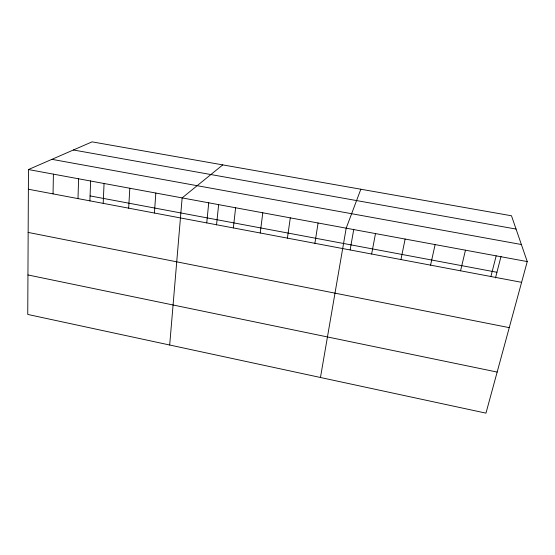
<?xml version="1.0" encoding="UTF-8"?>
<svg xmlns="http://www.w3.org/2000/svg" width="555" height="555" viewBox="0 0 555 555"><rect width="100%" height="100%" fill="white"/><g stroke="black" fill="none" stroke-linecap="round" stroke-linejoin="round"><path stroke-width="0.83" d="M28.465 169.546L27.75 314.442L485.965 413.142L527.25 261.585L511.488 215.777L92.068 141.858L28.465 169.546L527.25 261.585M53.051 193.889L53.398 174.145M77.991 198.6L78.595 178.793M89.889 200.986L90.631 180.847M103.195 203.359L104.062 183.497M128.67 208.167L129.808 188.242M154.415 213.023L155.83 193.05M169.684 345.016L182.137 197.899L222.763 164.891M206.744 222.902L208.729 202.811M216.533 224.893L218.656 204.462M233.343 227.918L235.618 207.771M260.226 232.996L262.799 212.787M287.414 238.123L290.293 217.858M314.893 243.312L318.084 222.985M320.464 377.497L346.195 228.174L360.84 189.227M350.143 249.875L353.778 229.236M371.642 254.017L375.492 233.579M400.939 259.546L405.129 239.052M430.576 265.144L435.12 244.582M460.56 270.798L465.465 250.187M490.897 276.529L496.17 255.848M495.476 277.93L501.026 256.396M73.399 149.982L516.06 229.069M51.913 159.334L521.381 244.519M90.076 195.915L496.933 272.269M28.367 189.234L521.603 282.322M28.152 232.42L509.254 327.644M27.944 274.954L497.155 372.072"/></g></svg>
